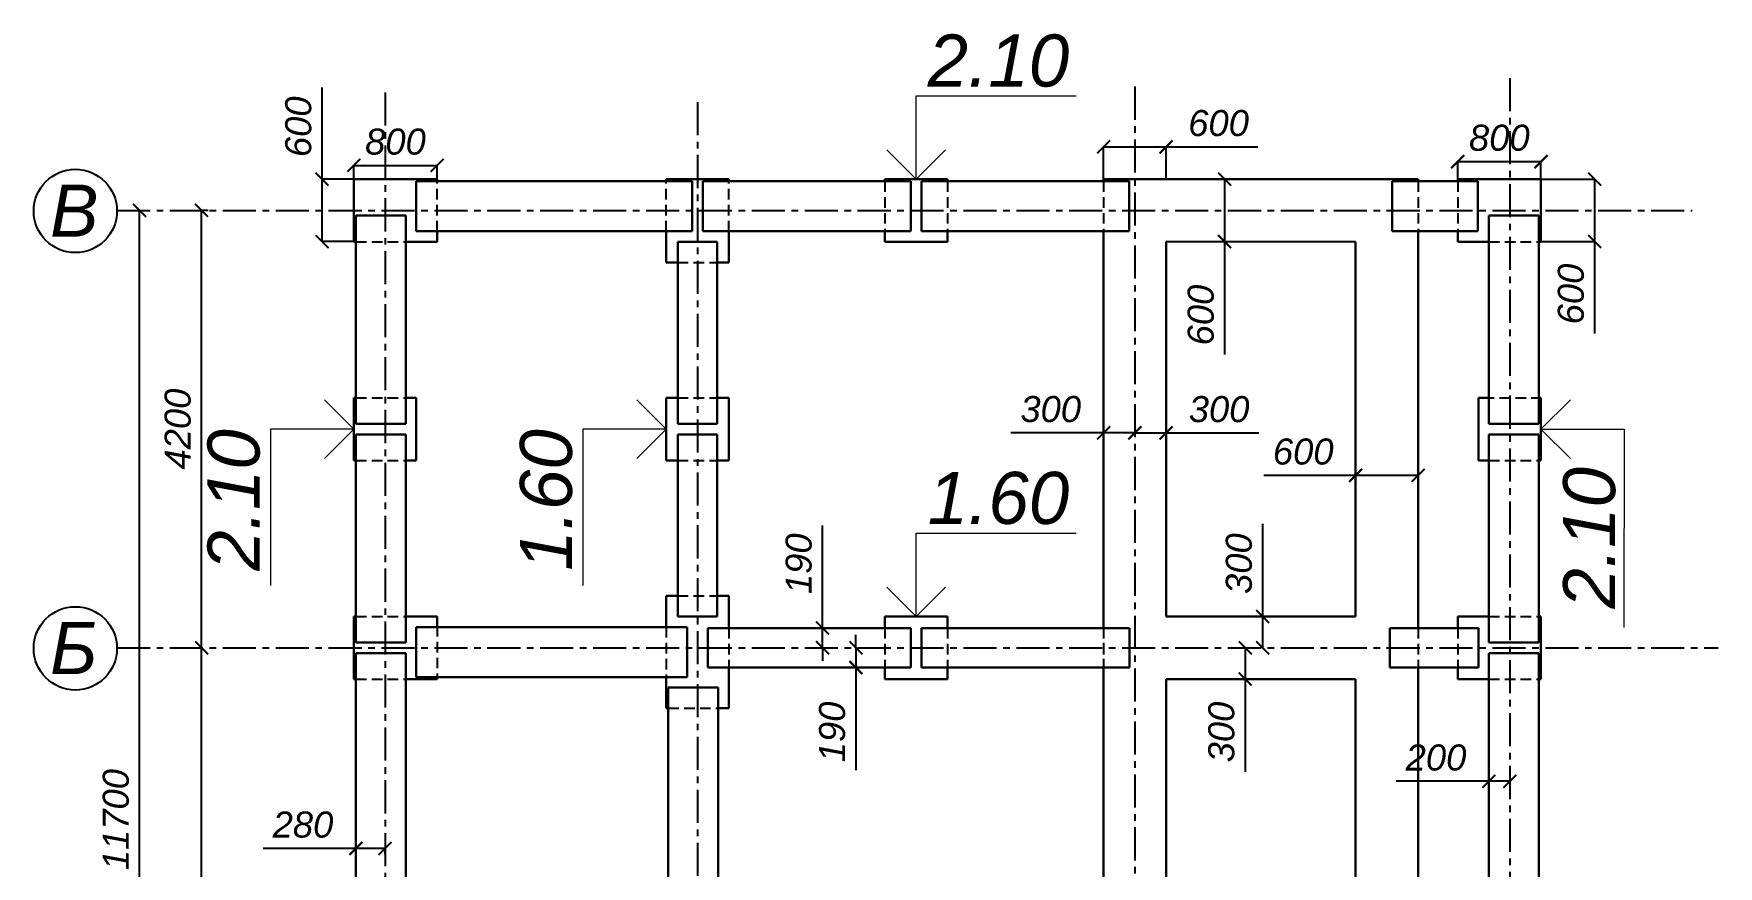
# Model space of a CAD drawing. Header units: millimetres. Extents: x 84778 to 227326, y -44398 to 146312.
# Drawn here: x 179073 to 195250, y -34488 to -26493 of the extents above; entities that cross this region are included whole.
import ezdxf

# ---------------------------------------------------------------- set-up
doc = ezdxf.new("R2010")
doc.units = ezdxf.units.MM
doc.header["$LTSCALE"] = 10
doc.linetypes.add('CENTER', pattern=[50.8, 31.75, -6.35, 6.35, -6.35])
doc.linetypes.add('DASHED', pattern=[19.05, 12.7, -6.35])
for name, color, linetype in [('Осевая', 7, 'CENTER'), ('Пунктир', 7, 'DASHED'), ('Размерная', 7, 'Continuous'), ('Текст', 7, 'Continuous')]:
    doc.layers.add(name, color=color, linetype=linetype)
for name, color, linetype, lineweight in [('Основная', 7, 'Continuous', 30), ('основной', 7, 'Continuous', 30), ('Тонкая', 7, 'Continuous', 25)]:
    doc.layers.add(name, color=color, linetype=linetype, lineweight=lineweight)
doc.styles.add('STIL 888', font='ARIALI.TTF')
doc.dimstyles.new('ISO-25$0', dxfattribs={"dimtxt": 250, "dimasz": 125, "dimexe": 1.25, "dimexo": 0.625, "dimgap": 100, "dimtad": 1, "dimdec": 0, "dimtxsty": 'STIL 888', "dimblk": 'ARCHTICK', "dimcen": 2.5, "dimadec": 0, "dimazin": 0, "dimtfac": 1, "dimtdec": 0, "dimtmove": 0, "dimatfit": 3, "dimfxl": 0, "dimarcsym": 0})

# ---------------------------------------------------------------- blocks, each defined once
blk = doc.blocks.new('_ArchTick')
at = {"color": 0, "linetype": 'ByBlock', "const_width": 0.15}
blk.add_lwpolyline([(-0.5, -0.5), (0.5, 0.5)], dxfattribs=at)
blk = doc.blocks.new('*D9')
at = {"layer": 'Defpoints', "color": 0, "linetype": 'Continuous', "ltscale": 1000}
for p in [(180685, -32390), (180685, -32390), (180685, -39890)]:
    blk.add_point(p, dxfattribs=at)
at = {"layer": 'Размерная', "color": 0, "linetype": 'Continuous', "lineweight": -2, "ltscale": 1000}
for p, q in [((180684, -32390), (180683, -32390)), ((180685, -39890), (180685, -32390)), ((180684, -39890), (180683, -39890))]:
    blk.add_line(p, q, dxfattribs=at)
at = {"layer": 'Размерная', "color": 0, "linetype": 'Continuous', "lineweight": -2, "ltscale": 1000, "xscale": 125, "yscale": 125, "zscale": 125}
for p, rotation in [((180685, -32390), 90), ((180685, -39890), 270)]:
    blk.add_blockref('_ArchTick', p, dxfattribs=dict(at, rotation=rotation))
at = {"layer": 'Размерная', "color": 0, "linetype": 'Continuous', "ltscale": 1000, "insert": (180457, -36140), "char_height": 250, "attachment_point": 5, "rotation": 90, "style": 'STIL 888'}
blk.add_mtext('7500', dxfattribs=at)
blk = doc.blocks.new('*D8')
at = {"layer": 'Defpoints', "color": 0, "linetype": 'Continuous', "ltscale": 1000}
for p in [(180046, -28190), (180090, -28190), (180046, -39890)]:
    blk.add_point(p, dxfattribs=at)
at = {"layer": 'Размерная', "color": 0, "linetype": 'Continuous', "lineweight": -2, "ltscale": 1000}
for p, q in [((180046, -28190), (180091, -28190)), ((180090, -39890), (180090, -28190)), ((180046, -39890), (180091, -39890))]:
    blk.add_line(p, q, dxfattribs=at)
at = {"layer": 'Размерная', "color": 0, "linetype": 'Continuous', "lineweight": -2, "ltscale": 1000, "xscale": 125, "yscale": 125, "zscale": 125}
for p, rotation in [((180090, -28190), 90), ((180090, -39890), 270)]:
    blk.add_blockref('_ArchTick', p, dxfattribs=dict(at, rotation=rotation))
at = {"layer": 'Размерная', "color": 0, "linetype": 'Continuous', "ltscale": 1000, "insert": (179863, -34040), "char_height": 250, "attachment_point": 5, "rotation": 90, "style": 'STIL 888'}
blk.add_mtext('11700', dxfattribs=at)
blk = doc.blocks.new('*D72')
at = {"layer": 'Defpoints', "color": 0, "linetype": 'Continuous', "ltscale": 1000}
for p in [(180685, -28190), (180748, -28190), (180685, -32390)]:
    blk.add_point(p, dxfattribs=at)
at = {"layer": 'Размерная', "color": 0, "linetype": 'Continuous', "lineweight": -2, "ltscale": 1000}
for p, q in [((180747, -28190), (180683, -28190)), ((180685, -32390), (180685, -28190)), ((180684, -32390), (180683, -32390))]:
    blk.add_line(p, q, dxfattribs=at)
at = {"layer": 'Размерная', "color": 0, "linetype": 'Continuous', "lineweight": -2, "ltscale": 1000, "xscale": 125, "yscale": 125, "zscale": 125}
for p, rotation in [((180685, -28190), 90), ((180685, -32390), 270)]:
    blk.add_blockref('_ArchTick', p, dxfattribs=dict(at, rotation=rotation))
at = {"layer": 'Размерная', "color": 0, "linetype": 'Continuous', "ltscale": 1000, "insert": (180457, -30290), "char_height": 250, "attachment_point": 5, "rotation": 90, "style": 'STIL 888'}
blk.add_mtext('4200', dxfattribs=at)
blk = doc.blocks.new('*D103')
at = {"layer": 'Defpoints', "color": 0, "linetype": 'Continuous', "ltscale": 1000}
for p in [(182167, -34317), (182167, -34375), (182447, -34375)]:
    blk.add_point(p, dxfattribs=at)
at = {"layer": 'Размерная', "color": 0, "linetype": 'Continuous', "lineweight": -2, "ltscale": 1000}
for p, q in [((182167, -34317), (181277, -34317)), ((182167, -34374), (182167, -34315)), ((182447, -34317), (182167, -34317)), ((182447, -34374), (182447, -34315))]:
    blk.add_line(p, q, dxfattribs=at)
at = {"layer": 'Размерная', "color": 0, "linetype": 'Continuous', "lineweight": -2, "ltscale": 1000, "xscale": 125, "yscale": 125, "zscale": 125, "rotation": 180}
blk.add_blockref('_ArchTick', (182167, -34317), dxfattribs=at)
at = {"layer": 'Размерная', "color": 0, "linetype": 'Continuous', "lineweight": -2, "ltscale": 1000, "xscale": 125, "yscale": 125, "zscale": 125}
blk.add_blockref('_ArchTick', (182447, -34317), dxfattribs=at)
at = {"layer": 'Размерная', "color": 0, "linetype": 'Continuous', "ltscale": 1000, "insert": (181659, -34089), "char_height": 250, "attachment_point": 5, "style": 'STIL 888'}
blk.add_mtext('280', dxfattribs=at)
blk = doc.blocks.new('*D104')
at = {"layer": 'Defpoints', "color": 0, "linetype": 'Continuous', "ltscale": 1000}
for p in [(193047, -33672), (193047, -33672), (193247, -33672)]:
    blk.add_point(p, dxfattribs=at)
at = {"layer": 'Размерная', "color": 0, "linetype": 'Continuous', "lineweight": -2, "ltscale": 1000}
for p, q in [((193047, -33672), (192157, -33672)), ((193047, -33672), (193047, -33671)), ((193247, -33672), (193047, -33672)), ((193247, -33672), (193247, -33671))]:
    blk.add_line(p, q, dxfattribs=at)
at = {"layer": 'Размерная', "color": 0, "linetype": 'Continuous', "lineweight": -2, "ltscale": 1000, "xscale": 125, "yscale": 125, "zscale": 125, "rotation": 180}
blk.add_blockref('_ArchTick', (193047, -33672), dxfattribs=at)
at = {"layer": 'Размерная', "color": 0, "linetype": 'Continuous', "lineweight": -2, "ltscale": 1000, "xscale": 125, "yscale": 125, "zscale": 125}
blk.add_blockref('_ArchTick', (193247, -33672), dxfattribs=at)
at = {"layer": 'Размерная', "color": 0, "linetype": 'Continuous', "ltscale": 1000, "insert": (192539, -33445), "char_height": 250, "attachment_point": 5, "style": 'STIL 888'}
blk.add_mtext('200', dxfattribs=at)
blk = doc.blocks.new('*D142')
at = {"layer": 'Defpoints', "color": 0, "linetype": 'Continuous', "ltscale": 1000}
for p in [(186962, -32390), (186962, -32580), (186969, -32580)]:
    blk.add_point(p, dxfattribs=at)
at = {"layer": 'Тонкая', "color": 0, "linetype": 'Continuous', "lineweight": -2, "ltscale": 1000}
for p, q in [((186969, -32390), (186969, -32265)), ((186963, -32390), (186970, -32390)), ((186969, -32390), (186969, -32580)), ((186963, -32580), (186970, -32580)), ((186969, -32580), (186969, -33565))]:
    blk.add_line(p, q, dxfattribs=at)
at = {"layer": 'Тонкая', "color": 0, "linetype": 'Continuous', "lineweight": -2, "ltscale": 1000, "xscale": 125, "yscale": 125, "zscale": 125}
for p, rotation in [((186969, -32390), 270), ((186969, -32580), 90)]:
    blk.add_blockref('_ArchTick', p, dxfattribs=dict(at, rotation=rotation))
at = {"layer": 'Тонкая', "color": 0, "linetype": 'Continuous', "lineweight": 0, "ltscale": 1000, "insert": (186741, -33198), "char_height": 250, "attachment_point": 5, "rotation": 90, "style": 'STIL 888'}
blk.add_mtext('190', dxfattribs=at)
blk = doc.blocks.new('*D143')
at = {"layer": 'Defpoints', "color": 0, "linetype": 'Continuous', "ltscale": 1000}
for p in [(186648, -32200), (186648, -32200), (186655, -32390)]:
    blk.add_point(p, dxfattribs=at)
at = {"layer": 'Тонкая', "color": 0, "linetype": 'Continuous', "lineweight": -2, "ltscale": 1000}
for p, q in [((186648, -32200), (186648, -31216)), ((186647, -32200), (186646, -32200)), ((186648, -32390), (186648, -32200)), ((186654, -32390), (186646, -32390)), ((186648, -32390), (186648, -32515))]:
    blk.add_line(p, q, dxfattribs=at)
at = {"layer": 'Тонкая', "color": 0, "linetype": 'Continuous', "lineweight": -2, "ltscale": 1000, "xscale": 125, "yscale": 125, "zscale": 125}
for p, rotation in [((186648, -32200), 270), ((186648, -32390), 90)]:
    blk.add_blockref('_ArchTick', p, dxfattribs=dict(at, rotation=rotation))
at = {"layer": 'Тонкая', "color": 0, "linetype": 'Continuous', "lineweight": 0, "ltscale": 1000, "insert": (186420, -31583), "char_height": 250, "attachment_point": 5, "rotation": 90, "style": 'STIL 888'}
blk.add_mtext('190', dxfattribs=at)
blk = doc.blocks.new('*D146')
at = {"layer": 'Defpoints', "color": 0, "linetype": 'Continuous', "ltscale": 1000}
for p in [(190509, -27890), (191767, -27890), (189947, -28490)]:
    blk.add_point(p, dxfattribs=at)
at = {"layer": 'Размерная', "color": 0, "linetype": 'Continuous', "lineweight": -2, "ltscale": 1000}
for p, q in [((191766, -27890), (190507, -27890)), ((190509, -27890), (190509, -28490)), ((189948, -28490), (190510, -28490)), ((190509, -28490), (190509, -29574))]:
    blk.add_line(p, q, dxfattribs=at)
at = {"layer": 'Размерная', "color": 0, "linetype": 'Continuous', "lineweight": -2, "ltscale": 1000, "xscale": 125, "yscale": 125, "zscale": 125}
for p, rotation in [((190509, -27890), 90), ((190509, -28490), 270)]:
    blk.add_blockref('_ArchTick', p, dxfattribs=dict(at, rotation=rotation))
at = {"layer": 'Размерная', "color": 0, "linetype": 'Continuous', "ltscale": 1000, "insert": (190281, -29195), "char_height": 250, "attachment_point": 5, "rotation": 90, "style": 'STIL 888'}
blk.add_mtext('600', dxfattribs=at)
blk = doc.blocks.new('*D147')
at = {"layer": 'Defpoints', "color": 0, "linetype": 'Continuous', "ltscale": 1000}
for p in [(189947, -27580), (189347, -27890), (189947, -27890)]:
    blk.add_point(p, dxfattribs=at)
at = {"layer": 'Размерная', "color": 0, "linetype": 'Continuous', "lineweight": -2, "ltscale": 1000}
for p, q in [((189347, -27890), (189347, -27579)), ((189347, -27580), (189947, -27580)), ((189947, -27890), (189947, -27579)), ((189947, -27580), (190829, -27580))]:
    blk.add_line(p, q, dxfattribs=at)
at = {"layer": 'Размерная', "color": 0, "linetype": 'Continuous', "lineweight": -2, "ltscale": 1000, "xscale": 125, "yscale": 125, "zscale": 125, "rotation": 180}
blk.add_blockref('_ArchTick', (189347, -27580), dxfattribs=at)
at = {"layer": 'Размерная', "color": 0, "linetype": 'Continuous', "lineweight": -2, "ltscale": 1000, "xscale": 125, "yscale": 125, "zscale": 125}
blk.add_blockref('_ArchTick', (189947, -27580), dxfattribs=at)
at = {"layer": 'Размерная', "color": 0, "linetype": 'Continuous', "ltscale": 1000, "insert": (190451, -27353), "char_height": 250, "attachment_point": 5, "style": 'STIL 888'}
blk.add_mtext('600', dxfattribs=at)
blk = doc.blocks.new('*D148')
at = {"layer": 'Defpoints', "color": 0, "linetype": 'Continuous', "ltscale": 1000}
for p in [(193547, -27722), (192747, -27890), (193547, -27890)]:
    blk.add_point(p, dxfattribs=at)
at = {"layer": 'Размерная', "color": 0, "linetype": 'Continuous', "lineweight": -2, "ltscale": 1000}
for p, q in [((192747, -27890), (192747, -27720)), ((192747, -27722), (193547, -27722)), ((193547, -27890), (193547, -27720))]:
    blk.add_line(p, q, dxfattribs=at)
at = {"layer": 'Размерная', "color": 0, "linetype": 'Continuous', "lineweight": -2, "ltscale": 1000, "xscale": 125, "yscale": 125, "zscale": 125, "rotation": 180}
blk.add_blockref('_ArchTick', (192747, -27722), dxfattribs=at)
at = {"layer": 'Размерная', "color": 0, "linetype": 'Continuous', "lineweight": -2, "ltscale": 1000, "xscale": 125, "yscale": 125, "zscale": 125}
blk.add_blockref('_ArchTick', (193547, -27722), dxfattribs=at)
at = {"layer": 'Размерная', "color": 0, "linetype": 'Continuous', "ltscale": 1000, "insert": (193147, -27494), "char_height": 250, "attachment_point": 5, "style": 'STIL 888'}
blk.add_mtext('800', dxfattribs=at)
blk = doc.blocks.new('*D149')
at = {"layer": 'Defpoints', "color": 0, "linetype": 'Continuous', "ltscale": 1000}
for p in [(193547, -27890), (193547, -28489), (194062, -28489)]:
    blk.add_point(p, dxfattribs=at)
at = {"layer": 'Размерная', "color": 0, "linetype": 'Continuous', "lineweight": -2, "ltscale": 1000}
for p, q in [((193548, -27890), (194064, -27890)), ((194062, -27890), (194062, -28489)), ((193548, -28489), (194064, -28489)), ((194062, -28489), (194062, -29371))]:
    blk.add_line(p, q, dxfattribs=at)
at = {"layer": 'Размерная', "color": 0, "linetype": 'Continuous', "lineweight": -2, "ltscale": 1000, "xscale": 125, "yscale": 125, "zscale": 125}
for p, rotation in [((194062, -27890), 90), ((194062, -28489), 270)]:
    blk.add_blockref('_ArchTick', p, dxfattribs=dict(at, rotation=rotation))
at = {"layer": 'Размерная', "color": 0, "linetype": 'Continuous', "ltscale": 1000, "insert": (193835, -28993), "char_height": 250, "attachment_point": 5, "rotation": 90, "style": 'STIL 888'}
blk.add_mtext('600', dxfattribs=at)
blk = doc.blocks.new('*D151')
at = {"layer": 'Defpoints', "color": 0, "ltscale": 1000}
for p in [(189347, -30326), (189347, -30326), (189647, -30325)]:
    blk.add_point(p, dxfattribs=at)
at = {"layer": 'Размерная', "color": 0, "lineweight": -2, "ltscale": 1000}
for p, q in [((189347, -30326), (188455, -30326)), ((189347, -30326), (189347, -30325)), ((189647, -30326), (189347, -30326)), ((189647, -30326), (189647, -30327))]:
    blk.add_line(p, q, dxfattribs=at)
at = {"layer": 'Размерная', "color": 0, "lineweight": -2, "ltscale": 1000, "xscale": 125, "yscale": 125, "zscale": 125, "rotation": 180}
blk.add_blockref('_ArchTick', (189347, -30326), dxfattribs=at)
at = {"layer": 'Размерная', "color": 0, "lineweight": -2, "ltscale": 1000, "xscale": 125, "yscale": 125, "zscale": 125}
blk.add_blockref('_ArchTick', (189647, -30326), dxfattribs=at)
at = {"layer": 'Размерная', "color": 0, "ltscale": 1000, "insert": (188839, -30099), "char_height": 250, "attachment_point": 5, "style": 'STIL 888'}
blk.add_mtext('300', dxfattribs=at)
blk = doc.blocks.new('*D155')
at = {"layer": 'Defpoints', "color": 0, "ltscale": 1000}
for p in [(182947, -27758), (182147, -27890), (182947, -27890)]:
    blk.add_point(p, dxfattribs=at)
at = {"layer": 'Размерная', "color": 0, "lineweight": -2, "ltscale": 1000}
for p, q in [((182147, -27890), (182147, -27757)), ((182147, -27758), (182947, -27758)), ((182947, -27890), (182947, -27757))]:
    blk.add_line(p, q, dxfattribs=at)
at = {"layer": 'Размерная', "color": 0, "lineweight": -2, "ltscale": 1000, "xscale": 125, "yscale": 125, "zscale": 125, "rotation": 180}
blk.add_blockref('_ArchTick', (182147, -27758), dxfattribs=at)
at = {"layer": 'Размерная', "color": 0, "lineweight": -2, "ltscale": 1000, "xscale": 125, "yscale": 125, "zscale": 125}
blk.add_blockref('_ArchTick', (182947, -27758), dxfattribs=at)
at = {"layer": 'Размерная', "color": 0, "ltscale": 1000, "insert": (182547, -27531), "char_height": 250, "attachment_point": 5, "style": 'STIL 888'}
blk.add_mtext('800', dxfattribs=at)
blk = doc.blocks.new('*D156')
at = {"layer": 'Defpoints', "color": 0, "ltscale": 1000}
for p in [(181842, -27890), (182147, -27890), (182147, -28490)]:
    blk.add_point(p, dxfattribs=at)
at = {"layer": 'Размерная', "color": 0, "lineweight": -2, "ltscale": 1000}
for p, q in [((181842, -27890), (181842, -27009)), ((182146, -27890), (181841, -27890)), ((181842, -28490), (181842, -27890)), ((182146, -28490), (181841, -28490))]:
    blk.add_line(p, q, dxfattribs=at)
at = {"layer": 'Размерная', "color": 0, "lineweight": -2, "ltscale": 1000, "xscale": 125, "yscale": 125, "zscale": 125}
for p, rotation in [((181842, -27890), 90), ((181842, -28490), 270)]:
    blk.add_blockref('_ArchTick', p, dxfattribs=dict(at, rotation=rotation))
at = {"layer": 'Размерная', "color": 0, "ltscale": 1000, "insert": (181615, -27387), "char_height": 250, "attachment_point": 5, "rotation": 90, "style": 'STIL 888'}
blk.add_mtext('600', dxfattribs=at)
blk = doc.blocks.new('*D157')
at = {"layer": 'Defpoints', "color": 0, "ltscale": 1000}
for p in [(190875, -32090), (190875, -32090), (190875, -32390)]:
    blk.add_point(p, dxfattribs=at)
at = {"layer": 'Размерная', "color": 0, "lineweight": -2, "ltscale": 1000}
for p, q in [((190875, -32090), (190875, -31199)), ((190874, -32090), (190873, -32090)), ((190875, -32390), (190875, -32090)), ((190874, -32390), (190873, -32390))]:
    blk.add_line(p, q, dxfattribs=at)
at = {"layer": 'Размерная', "color": 0, "lineweight": -2, "ltscale": 1000, "xscale": 125, "yscale": 125, "zscale": 125}
for p, rotation in [((190875, -32090), 90), ((190875, -32390), 270)]:
    blk.add_blockref('_ArchTick', p, dxfattribs=dict(at, rotation=rotation))
at = {"layer": 'Размерная', "color": 0, "ltscale": 1000, "insert": (190647, -31582), "char_height": 250, "attachment_point": 5, "rotation": 90, "style": 'STIL 888'}
blk.add_mtext('300', dxfattribs=at)
blk = doc.blocks.new('*D158')
at = {"layer": 'Defpoints', "color": 0, "ltscale": 1000}
for p in [(190707, -32390), (190707, -32690), (190707, -32690)]:
    blk.add_point(p, dxfattribs=at)
at = {"layer": 'Размерная', "color": 0, "lineweight": -2, "ltscale": 1000}
for p, q in [((190706, -32390), (190706, -32390)), ((190707, -32390), (190707, -32690)), ((190706, -32690), (190706, -32690)), ((190707, -32690), (190707, -33582))]:
    blk.add_line(p, q, dxfattribs=at)
at = {"layer": 'Размерная', "color": 0, "lineweight": -2, "ltscale": 1000, "xscale": 125, "yscale": 125, "zscale": 125}
for p, rotation in [((190707, -32390), 90), ((190707, -32690), 270)]:
    blk.add_blockref('_ArchTick', p, dxfattribs=dict(at, rotation=rotation))
at = {"layer": 'Размерная', "color": 0, "ltscale": 1000, "insert": (190479, -33199), "char_height": 250, "attachment_point": 5, "rotation": 90, "style": 'STIL 888'}
blk.add_mtext('300', dxfattribs=at)
blk = doc.blocks.new('*D160')
at = {"layer": 'Defpoints', "color": 0, "ltscale": 1000}
for p in [(189947, -29063), (189647, -30327), (189947, -30327)]:
    blk.add_point(p, dxfattribs=at)
at = {"layer": 'Размерная', "color": 0, "lineweight": -2, "ltscale": 1000}
for p, q in [((189947, -29064), (189947, -30329)), ((189647, -30327), (189647, -30326)), ((189647, -30327), (189947, -30327)), ((189947, -30327), (190839, -30327))]:
    blk.add_line(p, q, dxfattribs=at)
at = {"layer": 'Размерная', "color": 0, "lineweight": -2, "ltscale": 1000, "xscale": 125, "yscale": 125, "zscale": 125, "rotation": 180}
blk.add_blockref('_ArchTick', (189647, -30327), dxfattribs=at)
at = {"layer": 'Размерная', "color": 0, "lineweight": -2, "ltscale": 1000, "xscale": 125, "yscale": 125, "zscale": 125}
blk.add_blockref('_ArchTick', (189947, -30327), dxfattribs=at)
at = {"layer": 'Размерная', "color": 0, "ltscale": 1000, "insert": (190456, -30100), "char_height": 250, "attachment_point": 5, "style": 'STIL 888'}
blk.add_mtext('300', dxfattribs=at)
blk = doc.blocks.new('*D161')
at = {"layer": 'Defpoints', "color": 0, "ltscale": 1000}
for p in [(191767, -30290), (192367, -30295), (191767, -30734)]:
    blk.add_point(p, dxfattribs=at)
at = {"layer": 'Размерная', "color": 0, "lineweight": -2, "ltscale": 1000}
for p, q in [((191767, -30291), (191767, -30736)), ((192367, -30296), (192367, -30736)), ((191767, -30734), (190885, -30734)), ((192367, -30734), (191767, -30734))]:
    blk.add_line(p, q, dxfattribs=at)
at = {"layer": 'Размерная', "color": 0, "lineweight": -2, "ltscale": 1000, "xscale": 125, "yscale": 125, "zscale": 125, "rotation": 180}
blk.add_blockref('_ArchTick', (191767, -30734), dxfattribs=at)
at = {"layer": 'Размерная', "color": 0, "lineweight": -2, "ltscale": 1000, "xscale": 125, "yscale": 125, "zscale": 125}
blk.add_blockref('_ArchTick', (192367, -30734), dxfattribs=at)
at = {"layer": 'Размерная', "color": 0, "ltscale": 1000, "insert": (191264, -30507), "char_height": 250, "attachment_point": 5, "style": 'STIL 888'}
blk.add_mtext('600', dxfattribs=at)

msp = doc.modelspace()

# ---------------------------------------------------------------- linework, layer by layer
at = {"layer": 'Осевая'}
for points in [[(189647.1, -27001.5), (189647.1, -42524.8)], [(193247.1, -26920.5), (193247.1, -37090.4)], [(182447.1, -27058.1), (182447.1, -42524.8)], [(185447.1, -27149.8), (185447.1, -42524.8)], [(179873, -28190.4), (194998.2, -28190.4)], [(179873, -32390.4), (195249.8, -32390.4)]]:
    msp.add_lwpolyline(points, dxfattribs=at)
at = {"layer": 'Основная', "ltscale": 50}
for points in [[(182947.1, -27890.4), (182147.1, -27890.4)], [(182147.1, -27890.4), (182147.1, -28490.4)], [(182747.1, -27910.4), (182747.1, -28390.4)], [(182747.1, -27910.4), (182747.1, -28390.4)], [(182947.1, -27890.4), (182947.1, -27910.4)], [(185747.1, -27890.4), (185147.1, -27890.4)], [(185147.1, -27890.4), (185147.1, -27910.4)], [(185397.1, -27910.4), (185397.1, -28390.4)], [(185397.1, -27910.4), (185397.1, -28390.4)], [(185497.1, -27910.4), (185497.1, -28390.4)], [(185747.1, -27890.4), (185747.1, -27910.4)], [(187847.1, -27890.4), (187247.1, -27890.4)], [(187247.1, -27890.4), (187247.1, -27910.4)], [(187497.1, -27910.4), (187497.1, -28390.4)], [(187597.1, -27910.4), (187597.1, -28390.4)], [(187847.1, -27890.4), (187847.1, -27910.4)], [(191767.1, -27890.4), (189347.1, -27890.4)], [(189347.1, -27890.4), (189347.1, -27910.4)], [(189347.1, -27890.4), (189347.1, -27910.4)], [(189592.1, -27910.4), (189592.1, -28390.4)], [(192367.1, -27890.4), (191767.1, -27890.4)], [(192117.1, -27910.4), (192117.1, -28390.4)], [(192367.1, -27890.4), (192367.1, -27910.4)], [(193547.1, -27890.4), (192747.1, -27890.4)], [(192747.1, -27890.4), (192747.1, -27910.4)], [(192942.1, -27910.4), (192942.1, -28390.4)], [(193547.1, -27890.4), (193547.1, -28490.4)], [(182647.1, -28240.4), (182167.1, -28240.4)], [(193527.1, -28240.4), (193047.1, -28240.4)], [(182947.1, -28390.4), (182947.1, -28490.4)], [(185147.1, -28390.4), (185147.1, -28690.4)], [(185747.1, -28390.4), (185747.1, -28690.4)], [(187247.1, -28390.4), (187247.1, -28490.4)], [(187847.1, -28390.4), (187847.1, -28490.4)], [(189347.1, -28390.4), (189347.1, -28690.4)], [(189347.1, -28390.4), (189347.1, -28690.4)], [(189347.1, -28390.4), (189347.1, -32200.4)], [(192747.1, -28390.4), (192747.1, -28490.4)], [(182167.1, -28490.4), (182147.1, -28490.4)], [(182947.1, -28490.4), (182647.1, -28490.4)], [(185637.1, -28490.4), (185257.1, -28490.4)], [(187847.1, -28490.4), (187247.1, -28490.4)], [(191767.1, -28490.4), (189947.1, -28490.1)], [(189947.1, -28490.4), (189947.1, -28690.4)], [(189947.1, -28490.4), (189947.1, -28690.4)], [(189947.1, -28490.4), (189947.1, -32090.4)], [(193047.1, -28490.4), (192747.1, -28490.4)], [(193547.1, -28490.4), (193527.1, -28490.4)], [(185257.1, -28690.4), (185147.1, -28690.4)], [(185747.1, -28690.4), (185637.1, -28690.4)], [(182147.1, -29990.4), (182147.1, -30590.4)], [(182167.1, -29990.4), (182147.1, -29990.4)], [(182747.1, -29990.4), (182647.1, -29990.4)], [(182747.1, -29990.4), (182747.1, -30590.4)], [(185147.1, -29990.4), (185147.1, -30590.4)], [(185257.1, -29990.4), (185147.1, -29990.4)], [(185747.1, -29990.4), (185637.1, -29990.4)], [(185747.1, -29990.4), (185747.1, -30590.4)], [(192947.1, -29990.4), (192947.1, -30590.4)], [(193047.1, -29990.4), (192947.1, -29990.4)], [(193547.1, -29990.4), (193527.1, -29990.4)], [(193547.1, -29990.4), (193547.1, -30590.4)], [(182647.1, -30240.4), (182167.1, -30240.4)], [(185637.1, -30240.4), (185257.1, -30240.4)], [(193527.1, -30240.4), (193047.1, -30240.4)], [(182647.1, -30340.4), (182167.1, -30340.4)], [(185637.1, -30340.4), (185257.1, -30340.4)], [(193527.1, -30340.4), (193047.1, -30340.4)], [(182167.1, -30590.4), (182147.1, -30590.4)], [(182747.1, -30590.4), (182647.1, -30590.4)], [(185257.1, -30590.4), (185147.1, -30590.4)], [(185747.1, -30590.4), (185637.1, -30590.4)], [(193047.1, -30590.4), (192947.1, -30590.4)], [(193547.1, -30590.4), (193527.1, -30590.4)], [(185147.1, -31890.4), (185147.1, -32190.4)], [(185257.1, -31890.4), (185147.1, -31890.4)], [(185747.1, -31890.4), (185637.1, -31890.4)], [(185747.1, -31890.4), (185747.1, -32200.4)], [(189347.1, -31890.4), (189347.1, -32200.4)], [(189347.1, -31890.4), (189347.1, -32190.4)], [(189947.1, -31890.4), (189947.1, -32090.4)], [(189947.1, -31890.4), (189947.1, -32090.4)], [(182147.1, -32090.4), (182147.1, -32690.4)], [(182167.1, -32090.4), (182147.1, -32090.4)], [(182947.1, -32090.4), (182647.1, -32090.4)], [(182747.1, -32190.4), (182747.1, -32670.4)], [(182947.1, -32090.4), (182947.1, -32190.4)], [(185637.1, -32090.4), (185257.1, -32090.4)], [(185347.1, -32190.4), (185347.1, -32670.4)], [(187847.1, -32090.4), (187247.1, -32090.4)], [(187247.1, -32090.4), (187247.1, -32200.4)], [(187847.1, -32090.4), (187847.1, -32200.4)], [(193047.1, -32090.4), (192747.1, -32090.4)], [(192747.1, -32090.4), (192747.1, -32200.4)], [(193547.1, -32090.4), (193527.1, -32090.4)], [(193547.1, -32090.4), (193547.1, -32690.4)], [(182647.1, -32340.4), (182167.1, -32340.4)], [(185547.1, -32200.4), (185547.1, -32580.4)], [(187497.1, -32200.4), (187497.1, -32580.4)], [(187597.1, -32200.4), (187597.1, -32580.4)], [(189597.1, -32200.4), (189597.1, -32580.4)], [(192097.1, -32200.4), (192097.1, -32580.4)], [(192947.1, -32200.4), (192947.1, -32580.4)], [(193527.1, -32340.4), (193047.1, -32340.4)], [(182647.1, -32440.4), (182167.1, -32440.4)], [(193527.1, -32440.4), (193047.1, -32440.4)], [(182947.1, -32670.4), (182947.1, -32690.4)], [(185147.1, -32670.4), (185147.1, -32970.4)], [(185747.1, -32580.4), (185747.1, -32970.4)], [(187247.1, -32580.4), (187247.1, -32690.4)], [(187847.1, -32580.4), (187847.1, -32690.4)], [(189347.1, -32580.4), (189347.1, -32890.4)], [(189347.1, -32580.4), (189347.1, -39690.4)], [(189347.1, -32670.4), (189347.1, -32970.4)], [(192747.1, -32580.4), (192747.1, -32690.4)], [(182167.1, -32690.4), (182147.1, -32690.4)], [(182947.1, -32690.4), (182647.1, -32690.4)], [(185647.1, -32770.4), (185167.1, -32770.4)], [(187847.1, -32690.4), (187247.1, -32690.4)], [(189947.1, -32690.4), (189947.1, -32890.4)], [(189947.1, -32690.4), (189947.1, -32970.4)], [(189947.1, -32690.4), (189947.1, -39590.4)], [(193047.1, -32690.4), (192747.1, -32690.4)], [(193547.1, -32690.4), (193527.1, -32690.4)], [(185167.1, -32970.4), (185147.1, -32970.4)], [(185747.1, -32970.4), (185647.1, -32970.4)]]:
    msp.add_lwpolyline(points, dxfattribs=at)
at = {"layer": 'Основная', "linetype": 'Continuous', "ltscale": 1000}
for points in [[(182747.1, -27910.4), (185397.1, -27910.4)], [(182747.1, -27910.4), (185397.1, -27910.4)], [(185497.1, -27910.4), (187497.1, -27910.4)], [(187597.1, -27910.4), (189592.1, -27910.4)], [(192117.1, -27910.4), (192942.1, -27910.4)], [(182167.1, -30240.4), (182167.1, -28240.4)], [(182647.1, -30240.4), (182647.1, -28240.4)], [(193047.1, -30240.4), (193047.1, -28240.4)], [(193527.1, -30240.4), (193527.1, -28240.4)], [(182747.1, -28390.4), (185397.1, -28390.4)], [(182747.1, -28390.4), (185397.1, -28390.4)], [(185497.1, -28390.4), (187497.1, -28390.4)], [(187597.1, -28390.4), (189592.1, -28390.4)], [(192117.1, -28390.4), (192942.1, -28390.4)], [(185257.1, -28490.4), (185257.1, -30240.4)], [(185637.1, -28490.4), (185637.1, -30240.4)], [(182167.1, -32340.4), (182167.1, -30340.4)], [(182647.1, -32340.4), (182647.1, -30340.4)], [(185257.1, -30340.4), (185257.1, -32090.4)], [(185637.1, -30340.4), (185637.1, -32090.4)], [(193047.1, -32340.4), (193047.1, -30340.4)], [(193527.1, -32340.4), (193527.1, -30340.4)], [(182747.1, -32190.4), (185347.1, -32190.4)], [(185547.1, -32200.4), (187497.1, -32200.4)], [(187597.1, -32200.4), (189597.1, -32200.4)], [(192097.1, -32200.4), (192947.1, -32200.4)], [(182167.1, -34840.4), (182167.1, -32440.4)], [(182647.1, -34840.4), (182647.1, -32440.4)], [(193047.1, -34840.4), (193047.1, -32440.4)], [(193527.1, -34840.4), (193527.1, -32440.4)], [(182747.1, -32670.4), (185347.1, -32670.4)], [(185547.1, -32580.4), (187497.1, -32580.4)], [(187597.1, -32580.4), (189597.1, -32580.4)], [(192097.1, -32580.4), (192947.1, -32580.4)], [(185167.1, -32770.4), (185167.1, -34840.4)], [(185647.1, -32770.4), (185647.1, -34840.4)]]:
    msp.add_lwpolyline(points, dxfattribs=at)
at = {"layer": 'основной', "linetype": 'Continuous', "ltscale": 1000}
for points in [[(192367.1, -28390.4), (192367.1, -32200.4)], [(191767.1, -28490.4), (191767.1, -32090.4)], [(192367.1, -32580.4), (192367.1, -39690.4)], [(191767.1, -32690.4), (191767.1, -39590.4)]]:
    msp.add_lwpolyline(points, dxfattribs=at)
at = {"layer": 'основной', "ltscale": 1000}
for points in [[(189947.1, -32090.4), (191767.1, -32090.4)], [(189947.1, -32690.4), (191767.1, -32690.4)]]:
    msp.add_lwpolyline(points, dxfattribs=at)
at = {"layer": 'Пунктир', "linetype": 'DASHED', "ltscale": 0.8}
for points in [[(182947.1, -28390.4), (182947.1, -27910.4)], [(185147.1, -28390.4), (185147.1, -27910.4)], [(185747.1, -28390.4), (185747.1, -27910.4)], [(187247.1, -27910.4), (187247.1, -28390.4)], [(187847.1, -27910.4), (187847.1, -28390.4)], [(189347.1, -27910.4), (189347.1, -28390.4)], [(192367.1, -27910.4), (192367.1, -28390.4)], [(192747.1, -27910.4), (192747.1, -28390.4)], [(182167.1, -28490.4), (182647.1, -28490.4)], [(193047.1, -28490.4), (193527.1, -28490.4)], [(185257.1, -28690.4), (185637.1, -28690.4)], [(182167.1, -29990.4), (182647.1, -29990.4)], [(185257.1, -29990.4), (185637.1, -29990.4)], [(192997.1, -29990.4), (193527.1, -29990.4)], [(182167.1, -30590.4), (182647.1, -30590.4)], [(185257.1, -30590.4), (185637.1, -30590.4)], [(193047.1, -30590.4), (193527.1, -30590.4)], [(185257.1, -31890.4), (185637.1, -31890.4)], [(182167.1, -32090.4), (182647.1, -32090.4)], [(182947.1, -32180.4), (182947.1, -32660.4)], [(185147.1, -32190.4), (185147.1, -32670.4)], [(189347.1, -32190.4), (189347.1, -32670.4)], [(193047.1, -32090.4), (193527.1, -32090.4)], [(185747.1, -32200.4), (185747.1, -32580.4)], [(187247.1, -32200.4), (187247.1, -32580.4)], [(187847.1, -32200.4), (187847.1, -32580.4)], [(189347.1, -32200.4), (189347.1, -32580.4)], [(192367.1, -32200.4), (192367.1, -32580.4)], [(192747.1, -32200.4), (192747.1, -32580.4)], [(182167.1, -32690.4), (182647.1, -32690.4)], [(193047.1, -32690.4), (193527.1, -32690.4)], [(185167.1, -32970.4), (185647.1, -32970.4)]]:
    msp.add_lwpolyline(points, dxfattribs=at)
at = {"layer": 'Размерная', "linetype": 'Continuous', "lineweight": 20}
for p, q in [((187547.1, -27090.4), (189082, -27090.4)), ((187547.1, -27890.4), (187547.1, -27090.4)), ((187264.3, -27607.5), (187547.1, -27890.4)), ((187830, -27607.5), (187547.1, -27890.4)), ((181864.3, -30007.5), (182147.1, -30290.4)), ((184864.3, -30007.5), (185147.1, -30290.4)), ((193830, -30007.5), (193547.1, -30290.4)), ((181347.1, -30290.4), (181347.1, -31790.4)), ((182147.1, -30290.4), (181347.1, -30290.4)), ((181864.3, -30573.2), (182147.1, -30290.4)), ((184347.1, -30290.4), (184347.1, -31790.4)), ((185147.1, -30290.4), (184347.1, -30290.4)), ((184864.3, -30573.2), (185147.1, -30290.4)), ((193547.1, -30290.4), (194347.1, -30290.4)), ((193830, -30573.2), (193547.1, -30290.4)), ((194347.1, -30290.4), (194343.7, -32194.1)), ((187547.1, -32090.4), (187547.1, -31290.4)), ((187547.1, -31290.4), (189082, -31290.4)), ((187264.3, -31807.5), (187547.1, -32090.4)), ((187830, -31807.5), (187547.1, -32090.4))]:
    msp.add_line(p, q, dxfattribs=at)
at = {"layer": 'Размерная', "linetype": 'Continuous', "ltscale": 50}
msp.add_lwpolyline([(187621.2, -28110.4), (187621.2, -28110.4)], dxfattribs=at)
at = {"layer": 'Тонкая', "ltscale": 50}
for centre in [(179473, -28195.4), (179473, -32395.4)]:
    msp.add_circle(centre, 400, dxfattribs=at)

# ---------------------------------------------------------------- texts
at = {"layer": 'Размерная', "linetype": 'Continuous', "ltscale": 50, "style": 'STIL 888'}
for s, p in [('2.10', (187657.6, -27000.7)), ('1.60', (187657.6, -31200.7))]:
    msp.add_text(s, height=500, dxfattribs=at).set_placement(p)
for s, p in [('2.10', (181241.9, -31650.1)), ('1.60', (184241.9, -31650.1)), ('2.10', (194259.3, -32013.5))]:
    msp.add_text(s, height=500, rotation=90, dxfattribs=at).set_placement(p)
at = {"layer": 'Текст', "ltscale": 50, "style": 'STIL 888'}
for s, p in [('В', (179229.7, -28442.8)), ('Б', (179229.7, -32642.8))]:
    msp.add_text(s, height=500, dxfattribs=at).set_placement(p)

# ---------------------------------------------------------------- dimensions: what is measured, and where the dimension line sits
at = {"layer": 'Размерная', "ltscale": 1000}
for base, p1, p2, picture, middle in [((181842.5, -27890.4), (182147.1, -28490.4), (182147.1, -27890.4), '*D156', (181614.8, -27387)), ((190874.5, -32090.4), (190874.5, -32390.4), (190874.5, -32090.4), '*D157', (190646.9, -31581.9)), ((190706.8, -32690.4), (190706.8, -32390.4), (190706.8, -32690.4), '*D158', (190479.2, -33198.8))]:
    dim = msp.add_linear_dim(base=base, p1=p1, p2=p2, angle=90, dimstyle='ISO-25$0', dxfattribs=at)
    dim.commit()
    dim.dimension.update_dxf_attribs({"geometry": picture, "text_midpoint": middle})
at = {"layer": 'Размерная', "linetype": 'Continuous', "ltscale": 1000}
for base, p1, p2, picture, middle in [((189947.1, -27580.4), (189347.1, -27890.4), (189947.1, -27890.4), '*D147', (190450.5, -27352.8)), ((193547.1, -27721.5), (192747.1, -27890.4), (193547.1, -27890.4), '*D148', (193147.1, -27493.8)), ((182167.1, -34316.7), (182447.1, -34374.9), (182167.1, -34374.9), '*D103', (181659.4, -34089))]:
    dim = msp.add_linear_dim(base=base, p1=p1, p2=p2, dimstyle='ISO-25$0', dxfattribs=at)
    dim.commit()
    dim.dimension.update_dxf_attribs({"geometry": picture, "text_midpoint": middle})
at = {"layer": 'Размерная', "ltscale": 1000}
for base, p1, p2, picture, middle in [((182947.1, -27758.5), (182147.1, -27890.4), (182947.1, -27890.4), '*D155', (182547.1, -27530.7)), ((189947.1, -30327.4), (189647.1, -30327.4), (189947.1, -29062.9), '*D160', (190455.6, -30099.8)), ((189347.1, -30326.2), (189647.1, -30324.9), (189347.1, -30326.2), '*D151', (188838.7, -30098.6)), ((191767.1, -30734.5), (192367.1, -30295.4), (191767.1, -30290.4), '*D161', (191263.7, -30506.8))]:
    dim = msp.add_linear_dim(base=base, p1=p1, p2=p2, dimstyle='ISO-25$0', dxfattribs=at)
    dim.commit()
    dim.dimension.update_dxf_attribs({"geometry": picture, "text_midpoint": middle})
at = {"layer": 'Размерная', "linetype": 'Continuous', "ltscale": 1000}
dim = msp.add_linear_dim(base=(190508.5, -27890.4), p1=(189947.1, -28490.4), p2=(191767.1, -27890.4), angle=90, dimstyle='ISO-25$0', dxfattribs=at)
dim.commit()
dim.dimension.update_dxf_attribs({"geometry": '*D146', "text_midpoint": (190508.5, -29195.3), "dimtype": 160})
dim = msp.add_linear_dim(base=(194062.3, -28489.4), p1=(193547.1, -27889.7), p2=(193547.1, -28489.4), angle=90, dimstyle='ISO-25$0', dxfattribs=at)
dim.commit()
dim.dimension.update_dxf_attribs({"geometry": '*D149', "text_midpoint": (193834.7, -28992.8)})
at = {"layer": 'Размерная', "linetype": 'Continuous', "ltscale": 50}
for base, p1, p2, picture, middle in [((180090.2, -28190.4), (180045.7, -39890.4), (180045.7, -28190.4), '*D8', (179862.6, -34040.4)), ((180684.7, -32390.4), (180684.7, -39890.4), (180684.7, -32390.4), '*D9', (180457, -36140.4))]:
    dim = msp.add_linear_dim(base=base, p1=p1, p2=p2, angle=90, dimstyle='ISO-25$0', dxfattribs=at)
    dim.commit()
    dim.dimension.update_dxf_attribs({"geometry": picture, "text_midpoint": middle})
dim = msp.add_linear_dim(base=(180684.7, -28190.4), p1=(180684.7, -32390.4), p2=(180748, -28190.4), angle=90, dimstyle='ISO-25$0', override={"dimtmove": 1}, dxfattribs=at)
dim.commit()
dim.dimension.update_dxf_attribs({"geometry": '*D72', "text_midpoint": (180457, -30290.4)})
at = {"layer": 'Размерная', "linetype": 'Continuous', "ltscale": 1000}
dim = msp.add_linear_dim(base=(193047.1, -33672.2), p1=(193247.1, -33672.2), p2=(193047.1, -33672.2), dimstyle='ISO-25$0', dxfattribs=at)
dim.commit()
dim.dimension.update_dxf_attribs({"geometry": '*D104', "text_midpoint": (192539.4, -33672.2), "dimtype": 160})
at = {"layer": 'Тонкая', "linetype": 'Continuous', "lineweight": 0, "ltscale": 1000}
for base, p1, p2, picture, middle in [((186647.5, -32200.4), (186654.5, -32390.4), (186647.5, -32200.4), '*D143', (186419.9, -31583.2)), ((186968.6, -32580.4), (186962.2, -32390.4), (186962.2, -32580.4), '*D142', (186740.9, -33197.5))]:
    dim = msp.add_linear_dim(base=base, p1=p1, p2=p2, angle=90, dimstyle='ISO-25$0', dxfattribs=at)
    dim.commit()
    dim.dimension.update_dxf_attribs({"geometry": picture, "text_midpoint": middle})

doc.saveas('drawing.dxf')
